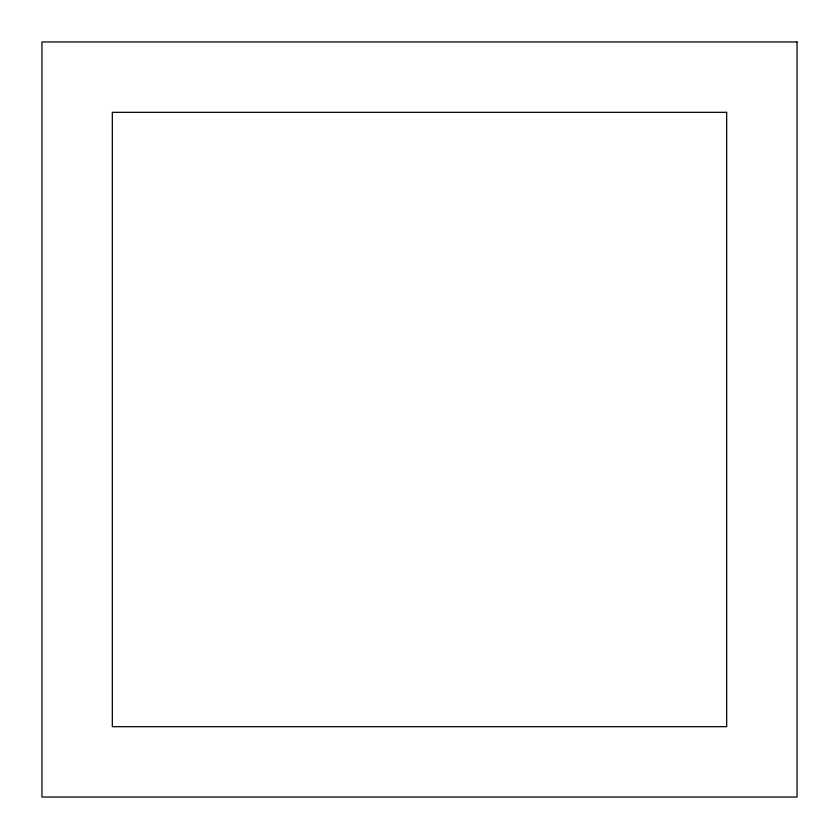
<?xml version="1.0" encoding="UTF-8"?>
<svg xmlns="http://www.w3.org/2000/svg" width="839" height="839" viewBox="0 0 839 839"><rect width="100%" height="100%" fill="white"/><g stroke="black" fill="none" stroke-linecap="round" stroke-linejoin="round"><path stroke-width="1.26" d="M797.05 41.95L41.95 41.95L41.95 797.05L797.05 797.05L797.05 41.95M726.679 112.321L112.321 112.321L112.321 726.679L726.679 726.679L726.679 112.321"/></g></svg>
